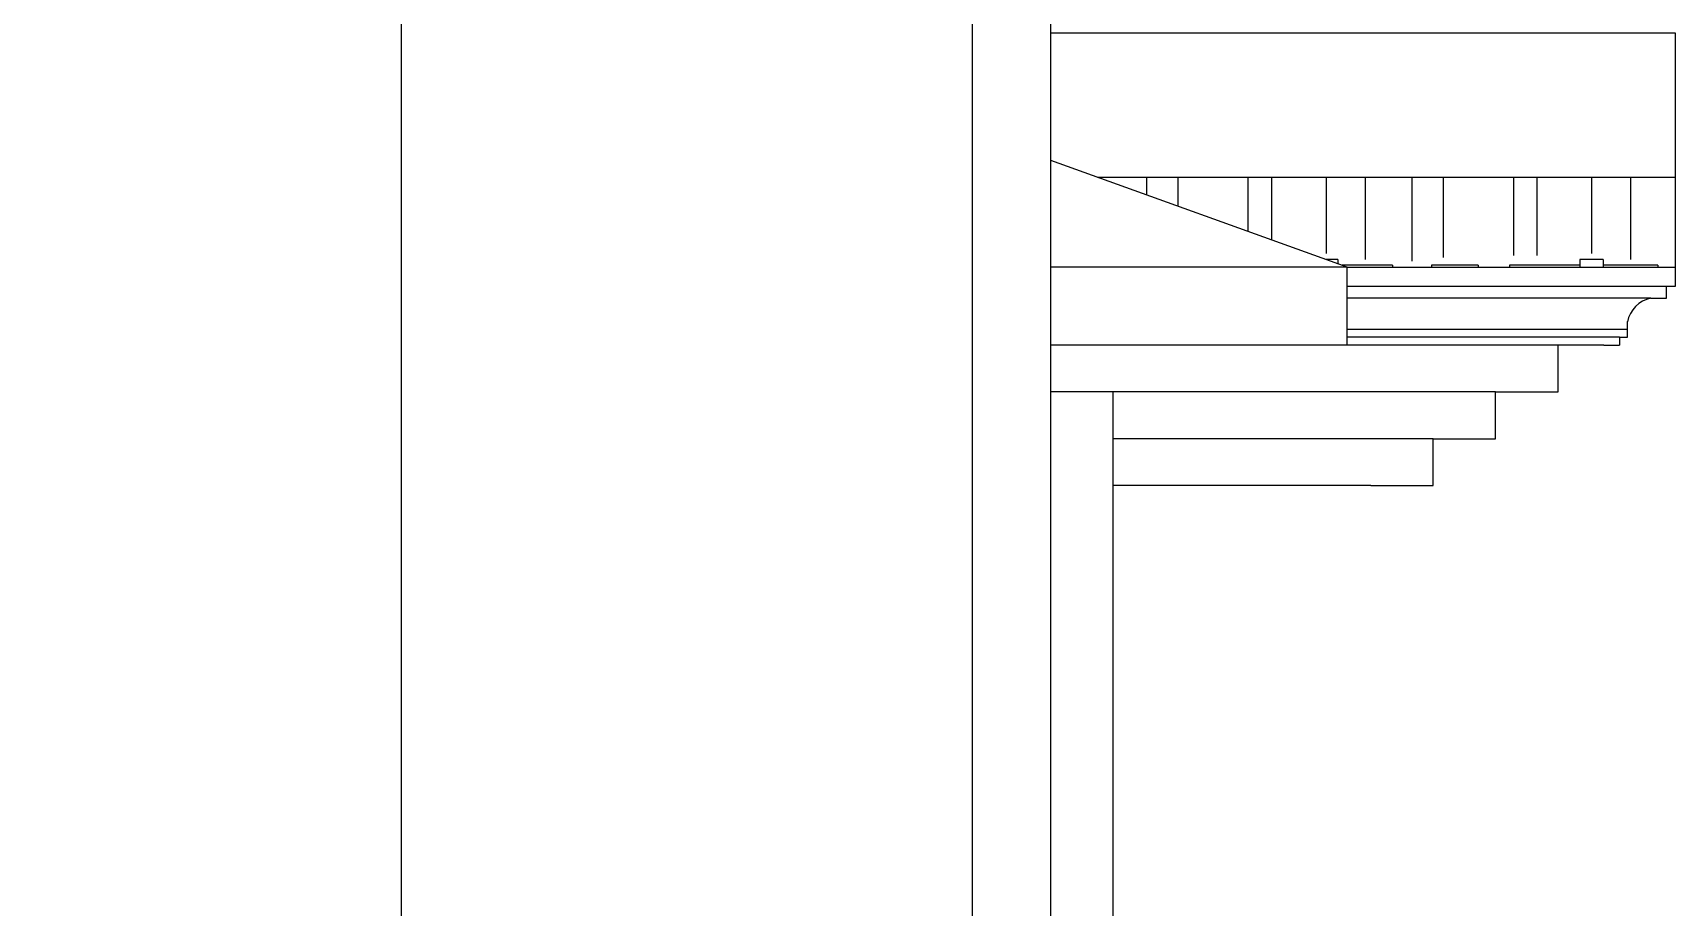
# Model space of a CAD drawing. Header units: inches. Extents: x 1397 to 20304, y -27267 to -746.
# Drawn here: x 17663.9 to 17769.1, y -21245.1 to -21189.1 of the extents above; entities that cross this region are included whole.
import ezdxf

# ---------------------------------------------------------------- set-up
doc = ezdxf.new("R2010")
doc.units = ezdxf.units.IN
doc.header["$LTSCALE"] = 17
doc.header["$MEASUREMENT"] = 0
doc.layers.add('25 BOT BAR', color=12, linetype='Continuous', lineweight=25)
doc.layers.add('OUTLINE', color=1, linetype='Continuous', lineweight=25)

# ---------------------------------------------------------------- blocks, each defined once
blk = doc.blocks.new('A$C261f3448')
blk.add_line((0, 0), (40, 0))

msp = doc.modelspace()

# ---------------------------------------------------------------- hatches: boundary and pattern name
at = {"layer": '25 BOT BAR'}
h = msp.add_hatch(dxfattribs=at)
h.set_pattern_fill('AR-RSHKE', color=8, scale=0.5, angle=180)
h.paths.add_polyline_path([(17769.12, -21198.36), (17732.12, -21198.36), (17748.12, -21204.11), (17769.12, -21204.11)])
at = {"layer": 'OUTLINE'}
h = msp.add_hatch(dxfattribs=at)
h.set_pattern_fill('NET', color=256, scale=500)
h.paths.add_polyline_path([(17724.12, -21092.11), (17724.12, -20980.11), (17724.12, -20859.49), (17724.12, -20832.11), (17263.66, -20832.11), (17263.66, -20868.11), (17263.66, -20980.11), (17263.66, -21092.11), (17263.66, -21204.11), (17263.66, -21316.11), (17263.66, -21428.11), (17724.12, -21428.11), (17724.12, -21316.11), (17724.12, -21204.11)])

# ---------------------------------------------------------------- linework, layer by layer
at = {"layer": '25 BOT BAR'}
for p, q in [((17729.12, -21389.11), (17729.12, -20886.27)), ((17724.12, -21204.11), (17724.12, -21092.11)), ((17769.12, -21189.11), (17769.12, -21204.11)), ((17748.12, -21204.11), (17729.12, -21197.28)), ((17732.12, -21198.36), (17769.12, -21198.36)), ((17724.12, -21316.11), (17724.12, -21204.11)), ((17748.12, -21204.11), (17729.12, -21204.11)), ((17748.12, -21209.11), (17748.12, -21204.11)), ((17748.12, -21204.11), (17769.12, -21204.11)), ((17769.12, -21204.11), (17769.12, -21205.36)), ((17769.12, -21205.36), (17748.12, -21205.36)), ((17768.56, -21206.11), (17768.56, -21205.36)), ((17767.56, -21206.11), (17748.12, -21206.11)), ((17767.56, -21206.11), (17768.56, -21206.11)), ((17766.06, -21208.11), (17766.06, -21207.61)), ((17766.06, -21208.11), (17748.12, -21208.11)), ((17765.56, -21208.61), (17748.12, -21208.61)), ((17765.56, -21208.61), (17765.56, -21209.11)), ((17765.56, -21208.61), (17766.06, -21208.61)), ((17766.06, -21208.61), (17766.06, -21208.11)), ((17748.12, -21209.11), (17729.12, -21209.11)), ((17761.62, -21209.11), (17748.12, -21209.11)), ((17761.62, -21212.11), (17761.62, -21209.11)), ((17764.56, -21209.11), (17761.62, -21209.11)), ((17764.56, -21209.11), (17764.56, -21209.11)), ((17764.56, -21209.11), (17765.56, -21209.11)), ((17757.62, -21212.11), (17729.12, -21212.11)), ((17733.12, -21277.11), (17733.12, -21212.11)), ((17757.62, -21215.11), (17757.62, -21212.11)), ((17757.62, -21212.11), (17761.62, -21212.11)), ((17753.62, -21215.11), (17733.12, -21215.11)), ((17753.62, -21218.11), (17753.62, -21215.11)), ((17753.62, -21215.11), (17757.62, -21215.11)), ((17749.62, -21218.11), (17733.12, -21218.11)), ((17749.62, -21218.11), (17753.62, -21218.11))]:
    msp.add_line(p, q, dxfattribs=at)
msp.add_arc((17767.96, -21208.01), 1.94, 101.7959, 168.2044, dxfattribs=at)

# ---------------------------------------------------------------- block references
msp.add_blockref('A$C261f3448', (17729.12, -21189.11), dxfattribs=at)

doc.saveas('drawing.dxf')
